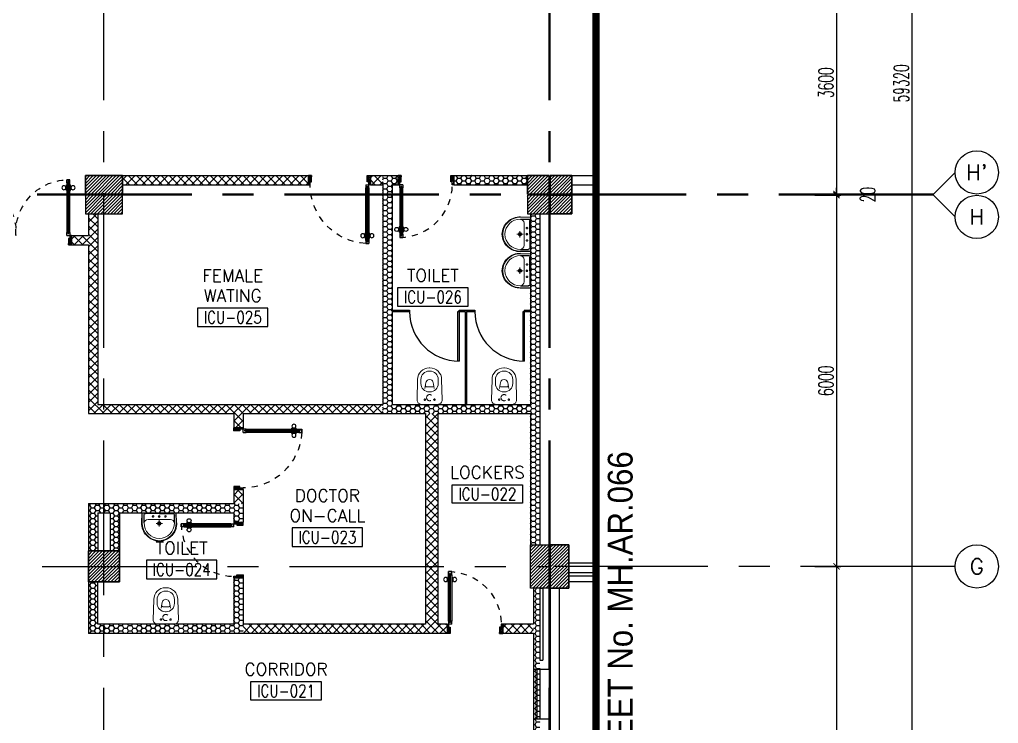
# Model space of a CAD drawing. Extents: x 275967.8 to 276060, y 57291.9 to 57371.4.
# Drawn here: x 276044.21 to 276060.05, y 57317.82 to 57329.2 of the extents above; entities that cross this region are included whole.
import ezdxf
from ezdxf.enums import TextEntityAlignment as Align

# ---------------------------------------------------------------- set-up
doc = ezdxf.new("R2010")
doc.units = 0
doc.header["$MEASUREMENT"] = 0
doc.header["$PDMODE"] = 34
for name, pattern in [('CENTER2', [1.125, 0.75, -0.125, 0.125, -0.125]), ('CENTERX2', [4, 2.5, -0.5, 0.5, -0.5]), ('DASHED', [0.75, 0.5, -0.25]), ('HIDDEN', [0.375, 0.25, -0.125]), ('HIDDEN2', [0.1875, 0.125, -0.0625])]:
    doc.linetypes.add(name, pattern=pattern)
doc.layers.get('0').update_dxf_attribs({"linetype": 'CONTINUOUS'})
doc.layers.get('DEFPOINTS').update_dxf_attribs({"linetype": 'CONTINUOUS'})
for name, color, linetype in [('AX-CR', 2, 'CONTINUOUS'), ('AX-DIM', 4, 'CONTINUOUS'), ('AX-TXT', 2, 'CONTINUOUS'), ('AXES', 11, 'CENTERX2'), ('COL', 5, 'CONTINUOUS'), ('DOOR', 7, 'CONTINUOUS'), ('ELEV', 2, 'CONTINUOUS'), ('FIX', 3, 'CONTINUOUS'), ('HAT', 8, 'CONTINUOUS'), ('INSUL', 4, 'CONTINUOUS'), ('PART', 9, 'CONTINUOUS'), ('RM-BOX', 4, 'CONTINUOUS'), ('RM-NAME', 2, 'CONTINUOUS'), ('RM-NO', 2, 'CONTINUOUS'), ('ROOF', 7, 'CONTINUOUS'), ('TXT1', 2, 'CONTINUOUS'), ('WALL', 2, 'CONTINUOUS'), ('WallType', 11, 'CONTINUOUS'), ('WallType2', 3, 'CONTINUOUS'), ('WIN', 3, 'CONTINUOUS')]:
    doc.layers.add(name, color=color, linetype=linetype)
doc.styles.add('ROMANS', font='ROMANS.shx', dxfattribs={"width": 0.6})
doc.styles.add('TTXT', font='swisse.ttf', dxfattribs={"width": 0.6})
doc.dimstyles.new('STANDARD in', dxfattribs={"dimtxt": 0.24, "dimasz": 0.1, "dimexe": 0.07, "dimexo": 0.05, "dimgap": 0.05, "dimtad": 1, "dimdec": 0, "dimlfac": 1000, "dimzin": 0, "dimdsep": 46, "dimtxsty": 'ROMANS', "dimblk": 'ARCHTICK', "dimcen": 0.05, "dimdle": 0.05, "dimclrd": 4, "dimclre": 4, "dimclrt": 2, "dimadec": 0, "dimazin": 0, "dimtfac": 1, "dimtdec": 0, "dimtmove": 2, "dimatfit": 3, "dimfxl": 0, "dimtolj": 1, "dimtzin": 0, "dimarcsym": 0})
pattern_1 = [(0, (0, 0), (0.075, 0.04330127), [0.05, -0.1]), (120, (0, 0), (-0.074999999836, 0.043301270284), [0.05, -0.1]), (60, (0, 0), (1.64e-10, 0.086602540284), [-0.1, 0.05])]
pattern_2 = [(45, (0, 0), (-0.066291260736, 0.066291260736), []), (135, (0, 0), (-0.066291260736, -0.066291260736), [])]
pattern_3 = [(0, (0, 0), (0.075, 0.04330127), [0.05, -0.1]), (120, (0, 0), (-0.074999999836, 0.043301270284), [0.05, -0.1]), (60, (0, 0), (1.64e-10, 0.086602540284), [-0.1, 0.05])]

# ---------------------------------------------------------------- blocks, each defined once
blk = doc.blocks.new('RM1')
at = {"layer": 'RM-BOX'}
blk.add_lwpolyline([(570, -200), (-570, -200), (-570, -500), (570, -500)], close=True, dxfattribs=at)
at = {"layer": 'RM-NAME', "style": 'ROMANS'}
for tag, p in [('ROOMNAME1', (0, 324)), ('ROOMNAME2', (0, 0))]:
    blk.add_attdef(tag, text='', height=200, dxfattribs=at).set_placement(p, align=Align.MIDDLE)
at = {"layer": 'RM-NO', "style": 'ROMANS', "width": 0.8}
blk.add_attdef('ROOMNO', text='', height=200, dxfattribs=at).set_placement((0, -350), align=Align.MIDDLE)
blk = doc.blocks.new('_ARCHTICK')
at = {"color": 0, "linetype": 'ByBlock', "const_width": 0.15}
blk.add_lwpolyline([(-0.5, -0.5), (0.5, 0.5)], dxfattribs=at)
blk = doc.blocks.new('*D152')
at = {"layer": 'AX-DIM', "color": 4, "lineweight": -2, "ltscale": 0.3}
for p, q in [((276058.645, 57357.883), (276058.645, 57298.463)), ((276056.803, 57357.833), (276058.715, 57357.833)), ((276054.365, 57298.513), (276058.715, 57298.513))]:
    blk.add_line(p, q, dxfattribs=at)
at = {"layer": 'DEFPOINTS', "color": 0, "ltscale": 0.3}
for p in [(276056.753, 57357.833), (276054.315, 57298.513), (276058.645, 57298.513)]:
    blk.add_point(p, dxfattribs=at)
at = {"layer": 'AX-DIM', "color": 4, "lineweight": -2, "ltscale": 0.3, "xscale": 0.1, "yscale": 0.1, "zscale": 0.1}
for p, rotation in [((276058.645, 57357.833), 90), ((276058.645, 57298.513), 270)]:
    blk.add_blockref('_ARCHTICK', p, dxfattribs=dict(at, rotation=rotation))
at = {"layer": 'AX-DIM', "color": 2, "ltscale": 0.3, "insert": (276058.475, 57328.173), "char_height": 0.24, "attachment_point": 5, "rotation": 90, "style": 'ROMANS'}
blk.add_mtext('\\A1;59320', dxfattribs=at)
blk = doc.blocks.new('*D146')
at = {"layer": 'AX-DIM', "color": 4, "lineweight": -2, "ltscale": 0.3}
for p, q in [((276057.075, 57320.363), (276057.495, 57320.363)), ((276057.425, 57320.413), (276057.425, 57313.113)), ((276057.075, 57313.163), (276057.495, 57313.163))]:
    blk.add_line(p, q, dxfattribs=at)
at = {"layer": 'DEFPOINTS', "color": 0, "ltscale": 0.3}
for p in [(276057.025, 57320.363), (276057.025, 57313.163), (276057.425, 57313.163)]:
    blk.add_point(p, dxfattribs=at)
at = {"layer": 'AX-DIM', "color": 4, "lineweight": -2, "ltscale": 0.3, "xscale": 0.1, "yscale": 0.1, "zscale": 0.1}
for p, rotation in [((276057.425, 57320.363), 90), ((276057.425, 57313.163), 270)]:
    blk.add_blockref('_ARCHTICK', p, dxfattribs=dict(at, rotation=rotation))
at = {"layer": 'AX-DIM', "color": 2, "ltscale": 0.3, "insert": (276057.255, 57316.763), "char_height": 0.24, "attachment_point": 5, "rotation": 90, "style": 'ROMANS'}
blk.add_mtext('\\A1;7200', dxfattribs=at)
blk = doc.blocks.new('AXR')
at = {"layer": 'AX-CR'}
blk.add_circle((350, 0), 350, dxfattribs=at)
at = {"layer": 'AX-TXT', "style": 'ROMANS'}
blk.add_attdef('AX', text='', height=250, dxfattribs=at).set_placement((350, 0), align=Align.MIDDLE)
blk = doc.blocks.new('*D143')
at = {"layer": 'AX-DIM', "color": 4, "lineweight": -2, "ltscale": 0.3}
for p, q in [((276057.425, 57330.033), (276057.425, 57326.333)), ((276057.075, 57329.983), (276057.495, 57329.983)), ((276057.075, 57326.383), (276057.495, 57326.383))]:
    blk.add_line(p, q, dxfattribs=at)
at = {"layer": 'DEFPOINTS', "color": 0, "ltscale": 0.3}
for p in [(276057.025, 57329.983), (276057.025, 57326.383), (276057.425, 57326.383)]:
    blk.add_point(p, dxfattribs=at)
at = {"layer": 'AX-DIM', "color": 4, "lineweight": -2, "ltscale": 0.3, "xscale": 0.1, "yscale": 0.1, "zscale": 0.1}
for p, rotation in [((276057.425, 57329.983), 90), ((276057.425, 57326.383), 270)]:
    blk.add_blockref('_ARCHTICK', p, dxfattribs=dict(at, rotation=rotation))
at = {"layer": 'AX-DIM', "color": 2, "ltscale": 0.3, "insert": (276057.255, 57328.183), "char_height": 0.24, "attachment_point": 5, "rotation": 90, "style": 'ROMANS'}
blk.add_mtext('\\A1;3600', dxfattribs=at)
blk = doc.blocks.new('*D142')
at = {"layer": 'AX-DIM', "color": 4, "lineweight": -2, "ltscale": 0.3}
for p, q in [((276057.076, 57326.383), (276057.496, 57326.383)), ((276057.076, 57326.363), (276057.496, 57326.363)), ((276057.426, 57326.383), (276057.426, 57326.483)), ((276057.426, 57326.383), (276057.426, 57326.363)), ((276057.426, 57326.363), (276057.426, 57326.263))]:
    blk.add_line(p, q, dxfattribs=at)
at = {"layer": 'DEFPOINTS', "color": 0, "ltscale": 0.3}
for p in [(276057.026, 57326.383), (276057.026, 57326.363), (276057.426, 57326.363)]:
    blk.add_point(p, dxfattribs=at)
at = {"layer": 'AX-DIM', "color": 4, "lineweight": -2, "ltscale": 0.3, "xscale": 0.1, "yscale": 0.1, "zscale": 0.1}
for p, rotation in [((276057.426, 57326.383), 270), ((276057.426, 57326.363), 90)]:
    blk.add_blockref('_ARCHTICK', p, dxfattribs=dict(at, rotation=rotation))
at = {"layer": 'AX-DIM', "color": 2, "ltscale": 0.3, "insert": (276057.931, 57326.373), "char_height": 0.24, "attachment_point": 5, "rotation": 90, "style": 'ROMANS'}
blk.add_mtext('\\A1;20', dxfattribs=at)
blk = doc.blocks.new('*D141')
at = {"layer": 'AX-DIM', "color": 4, "lineweight": -2, "ltscale": 0.3}
for p, q in [((276057.075, 57326.363), (276057.495, 57326.363)), ((276057.425, 57326.413), (276057.425, 57320.313)), ((276057.075, 57320.363), (276057.495, 57320.363))]:
    blk.add_line(p, q, dxfattribs=at)
at = {"layer": 'DEFPOINTS', "color": 0, "ltscale": 0.3}
for p in [(276057.025, 57326.363), (276057.025, 57320.363), (276057.425, 57320.363)]:
    blk.add_point(p, dxfattribs=at)
at = {"layer": 'AX-DIM', "color": 4, "lineweight": -2, "ltscale": 0.3, "xscale": 0.1, "yscale": 0.1, "zscale": 0.1}
for p, rotation in [((276057.425, 57326.363), 90), ((276057.425, 57320.363), 270)]:
    blk.add_blockref('_ARCHTICK', p, dxfattribs=dict(at, rotation=rotation))
at = {"layer": 'AX-DIM', "color": 2, "ltscale": 0.3, "insert": (276057.255, 57323.363), "char_height": 0.24, "attachment_point": 5, "rotation": 90, "style": 'ROMANS'}
blk.add_mtext('\\A1;6000', dxfattribs=at)
blk = doc.blocks.new('A$C272A55A0')
at = {"layer": 'DOOR', "color": 0, "linetype": 'ByBlock'}
for p, q in [((0, 900), (0, 1050)), ((50, 1050), (0, 1050)), ((25, 950), (50, 950)), ((25, 900), (25, 950)), ((50, 950), (50, 1050)), ((1750, 950), (1750, 1050)), ((1750, 1050), (1800, 1050)), ((1775, 950), (1750, 950)), ((1775, 900), (1775, 950)), ((1800, 1050), (1800, 900)), ((0, 900), (25, 900)), ((75, 900), (25, 900)), ((25, 850), (25, 900)), ((42, 850), (25, 850)), ((58, 870), (42, 870)), ((42, 870), (42, 850)), ((58, 850), (58, 870)), ((75, 850), (58, 850)), ((75, 900), (75, 850)), ((1725, 900), (1775, 900)), ((1725, 900), (1725, 850)), ((1725, 850), (1742, 850)), ((1742, 870), (1758, 870)), ((1742, 850), (1742, 870)), ((1758, 870), (1758, 850)), ((1758, 850), (1775, 850)), ((1800, 900), (1775, 900)), ((1775, 850), (1775, 900)), ((1718, 160), (1709, 160)), ((1709, 95), (1709, 160)), ((1725, 173), (1718, 173)), ((1718, 173), (1718, 83)), ((1718, 95), (1718, 160)), ((1775, 173), (1782, 173)), ((1782, 173), (1782, 83)), ((1782, 160), (1791, 160)), ((1782, 95), (1782, 160)), ((1791, 95), (1791, 160)), ((25, 50), (42, 50)), ((25, 50), (25, 0)), ((25, 0), (75, 0)), ((75, 0), (25, 0)), ((42, 50), (42, 30)), ((42, 30), (58, 30)), ((58, 50), (75, 50)), ((58, 50), (58, 30)), ((75, 50), (75, 0)), ((1718, 95), (1709, 95)), ((1725, 83), (1718, 83)), ((1742, 50), (1725, 50)), ((1725, 50), (1725, 0)), ((1775, 0), (1725, 0)), ((1725, 0), (1775, 0)), ((1742, 50), (1742, 30)), ((1758, 30), (1742, 30)), ((1775, 50), (1758, 50)), ((1758, 50), (1758, 30)), ((1775, 83), (1782, 83)), ((1775, 50), (1775, 0)), ((1782, 95), (1791, 95))]:
    blk.add_line(p, q, dxfattribs=at)
at = {"layer": 'DOOR', "color": 9, "linetype": 'ByBlock'}
for p, q in [((50, 1050), (0, 1010)), ((50, 1050), (0, 937)), ((50, 1050), (37, 950)), ((1750, 1050), (1800, 1010)), ((1750, 1050), (1800, 937)), ((1750, 1050), (1763, 950))]:
    blk.add_line(p, q, dxfattribs=at)
at = {"layer": 'DOOR', "linetype": 'ByBlock'}
for p, q in [((25, 850), (25, 50)), ((42, 850), (42, 50)), ((58, 850), (58, 50)), ((75, 50), (75, 850)), ((1725, 50), (1725, 850)), ((1742, 850), (1742, 50)), ((1758, 850), (1758, 50)), ((1775, 850), (1775, 50))]:
    blk.add_line(p, q, dxfattribs=at)
at = {"layer": 'DOOR', "color": 0, "linetype": 'ByBlock'}
for centre in [(1676, 128), (1824, 128)]:
    blk.add_circle(centre, 32.4, dxfattribs=at)
at = {"layer": 'DOOR', "color": 9, "linetype": 'ByBlock'}
for centre, radius, start, end in [((50, 1050), 54.4, 203.2074, 270), ((50, 1050), 74.4, 227.7764, 270), ((50, 1050), 94.4, 238.0182, 270), ((50, 1050), 34.4, 180, 270), ((50, 1050), 14.4, 180, 270), ((1750, 1050), 14.4, 270, 0), ((1750, 1050), 34.4, 270, 0), ((1750, 1050), 54.4, 270, 336.7926), ((1750, 1050), 74.4, 270, 312.2236), ((1750, 1050), 94.4, 270, 301.9818), ((50, 1050), 114, 244.0838, 257.3774), ((50, 1050), 134, 248.1598, 259.28), ((50, 1050), 154, 251.1053, 256.2858), ((1750, 1050), 114, 282.6226, 295.9162), ((1750, 1050), 134, 280.72, 291.8402), ((1750, 1050), 154, 283.7142, 288.8947)]:
    blk.add_arc(centre, radius, start, end, dxfattribs=at)
at = {"layer": 'DOOR', "linetype": 'HIDDEN', "ltscale": 0.5}
for centre, start, end in [((50, 851), 268.3174, 3.2965), ((1750, 851), 176.7035, 271.6826)]:
    blk.add_arc(centre, 851, start, end, dxfattribs=at)
at = {"layer": 'WALL', "linetype": 'ByBlock'}
blk.add_line((1800, 900), (1800, 1050), dxfattribs=at)
blk = doc.blocks.new('DOOR90')
at = {"layer": 'DOOR', "color": 0, "linetype": 'ByBlock'}
for p, q in [((-150, 0), (-150, -25)), ((-150, 0), (0, 0)), ((0, -50), (0, 0)), ((-1000, -25), (-1000, -75)), ((-1000, -75), (-1000, -25)), ((-950, -25), (-1000, -25)), ((-950, -75), (-1000, -75)), ((-970, -42), (-970, -58)), ((-950, -42), (-970, -42)), ((-950, -58), (-970, -58)), ((-950, -25), (-950, -42)), ((-950, -58), (-950, -75)), ((-918, -25), (-918, -18)), ((-828, -18), (-918, -18)), ((-918, -75), (-918, -82)), ((-828, -82), (-918, -82)), ((-905, -18), (-905, -9)), ((-905, -9), (-840, -9)), ((-905, -18), (-840, -18)), ((-905, -82), (-905, -91)), ((-905, -82), (-840, -82)), ((-905, -91), (-840, -91)), ((-840, -18), (-840, -9)), ((-840, -82), (-840, -91)), ((-828, -25), (-828, -18)), ((-828, -75), (-828, -82)), ((-200, -42), (-200, -25)), ((-200, -25), (-150, -25)), ((-180, -42), (-200, -42)), ((-200, -75), (-200, -58)), ((-200, -58), (-180, -58)), ((-150, -75), (-200, -75)), ((-180, -58), (-180, -42)), ((-150, -75), (-150, -25)), ((-150, -25), (-100, -25)), ((-100, -25), (-100, -50)), ((-100, -50), (0, -50)), ((-150, -900), (-150, -875)), ((-150, -875), (-100, -875)), ((0, -900), (-150, -900)), ((-150, -900), (0, -900)), ((-100, -850), (0, -850)), ((-100, -875), (-100, -850)), ((0, -850), (0, -900))]:
    blk.add_line(p, q, dxfattribs=at)
at = {"layer": 'DOOR', "color": 9, "linetype": 'ByBlock'}
for p, q in [((0, -50), (-114, 0)), ((0, -50), (-40, 0)), ((0, -50), (-100, -37)), ((0, -850), (-114, -900)), ((0, -850), (-100, -863)), ((0, -850), (-40, -900))]:
    blk.add_line(p, q, dxfattribs=at)
at = {"layer": 'DOOR', "linetype": 'ByBlock'}
for p, q in [((-200, -25), (-950, -25)), ((-200, -42), (-950, -42)), ((-200, -58), (-950, -58)), ((-950, -75), (-200, -75))]:
    blk.add_line(p, q, dxfattribs=at)
at = {"layer": 'DOOR', "color": 0, "linetype": 'ByBlock'}
for centre in [(-873, 24), (-873, -124)]:
    blk.add_circle(centre, 32.4, dxfattribs=at)
at = {"layer": 'DOOR', "color": 9, "linetype": 'ByBlock'}
for centre, radius, start, end in [((0, -50), 154, 161.1053, 166.2858), ((0, -50), 134, 158.1598, 169.28), ((0, -50), 94.4, 148.0182, 180), ((0, -50), 74.4, 137.7764, 180), ((0, -50), 114, 154.0838, 167.3774), ((0, -50), 54.4, 113.2074, 180), ((0, -50), 34.4, 90, 180), ((0, -50), 14.4, 90, 180), ((0, -850), 154, 193.7142, 198.8947), ((0, -850), 134, 190.72, 201.8402), ((0, -850), 94.4, 180, 211.9818), ((0, -850), 74.4, 180, 222.2236), ((0, -850), 54.4, 180, 246.7926), ((0, -850), 34.4, 180, 270), ((0, -850), 14.4, 180, 270)]:
    blk.add_arc(centre, radius, start, end, dxfattribs=at)
at = {"layer": 'DOOR', "linetype": 'HIDDEN', "ltscale": 0.5}
blk.add_arc((-150, -25), 850, 180, 270, dxfattribs=at)
blk = doc.blocks.new('*X34')
at = {"color": 0}
for p, q in [((215909, 139859), (216399, 140350)), ((215909, 139912), (216346, 140350)), ((215909, 139965), (216293, 140350)), ((215909, 140018), (216240, 140350)), ((215909, 140071), (216187, 140350)), ((215909, 140124), (216134, 140350)), ((215909, 140177), (216081, 140350)), ((215909, 140230), (216028, 140350)), ((215909, 140283), (215975, 140350)), ((215909, 140337), (215922, 140350)), ((215952, 139850), (216409, 140306)), ((216005, 139850), (216409, 140253)), ((216058, 139850), (216409, 140200)), ((216111, 139850), (216409, 140147)), ((216164, 139850), (216409, 140094)), ((216217, 139850), (216409, 140041)), ((216270, 139850), (216409, 139988)), ((216323, 139850), (216409, 139935)), ((216376, 139850), (216409, 139882))]:
    blk.add_line(p, q, dxfattribs=at)
blk = doc.blocks.new('COL50')
at = {"layer": 'COL'}
blk.add_lwpolyline([(-250, 250), (-250, -250), (250, -250), (250, 250)], close=True, dxfattribs=at)
blk = doc.blocks.new('C5')
at = {"layer": 'HAT', "linetype": 'ByBlock'}
h = blk.add_hatch(dxfattribs=at)
h.set_pattern_fill('ANSI31', color=256, scale=300, style=0)
h.set_pattern_definition([(45, (-223356.182, -51411.005), (-26.516504, 26.516504), [])])
h.paths.add_polyline_path([(300, 300), (0, 300), (0, 0), (300, 0)])
h.paths.add_polyline_path([(600, 300), (300, 300), (300, 0), (600, 0)])
at = {"layer": 'COL'}
blk.add_lwpolyline([(600, 300), (0, 300), (0, 0), (600, 0)], close=True, dxfattribs=at)
blk = doc.blocks.new('C7')
at = {"layer": 'HAT'}
h = blk.add_hatch(dxfattribs=at)
h.set_pattern_fill('ANSI31', color=256, scale=300, style=0)
h.set_pattern_definition([(45, (-248876.182, -51411.005), (-26.5165043, 26.5165043), [])])
h.paths.add_polyline_path([(350, 300), (250, 300), (0, 300), (0, 0), (350, 0)])
at = {"layer": 'COL'}
blk.add_lwpolyline([(0, 300), (0, 0), (350, 0), (350, 300)], close=True, dxfattribs=at)
blk = doc.blocks.new('C11')
at = {"layer": 'HAT'}
h = blk.add_hatch(dxfattribs=at)
h.set_pattern_fill('ANSI31', color=256, scale=300, style=0)
h.set_pattern_definition([(45, (-248556.182, -75061.005), (-26.5165043, 26.5165043), [])])
h.paths.add_polyline_path([(300, 700), (0, 700), (0, 350), (300, 350)])
h.paths.add_polyline_path([(300, 350), (0, 350), (0, 0), (300, 0)])
at = {"layer": 'COL'}
blk.add_lwpolyline([(300, 700), (300, 0), (0, 0), (0, 700)], close=True, dxfattribs=at)
blk = doc.blocks.new('C11D')
at = {"layer": 'COL', "linetype": 'ByBlock'}
for p in [(-320, 0), (0, 0)]:
    blk.add_blockref('C11', p, dxfattribs=at)
blk = doc.blocks.new('LAV1')
at = {"layer": 'FIX', "linetype": 'ByBlock', "ltscale": 0.3}
for p, q in [((-280, 210), (-275, 50)), ((-245, 210), (-245, 85)), ((245, 210), (245, 85)), ((280, 210), (275, 50)), ((0, 60), (-220, 60)), ((0, 60), (220, 60))]:
    blk.add_line(p, q, dxfattribs=at)
at = {"layer": 'FIX', "linetype": 'Continuous', "lineweight": 20}
for p, q in [((-275, 210), (-275, 50)), ((275, 210), (275, 50)), ((0, 50), (-275, 50)), ((0, 50), (-252, 50)), ((0, 155), (-181, 155)), ((0, 155), (181, 155)), ((0, 50), (252, 50)), ((0, 50), (275, 50))]:
    blk.add_line(p, q, dxfattribs=at)
at = {"layer": 'FIX', "linetype": 'DASHED', "lineweight": 20, "ltscale": 0.05}
for p, q in [((50, 220), (-50, 220)), ((0, 170), (0, 270)), ((0, 170), (0, 270))]:
    blk.add_line(p, q, dxfattribs=at)
at = {"layer": 'FIX', "lineweight": 20}
for p, q in [((16, 107), (-15, 107)), ((0, 92), (0, 123))]:
    blk.add_line(p, q, dxfattribs=at)
for centre, radius in [((0, 220), 29.5), ((0, 220), 22.5), ((0, 107), 15.5)]:
    blk.add_circle(centre, radius, dxfattribs=at)
at = {"layer": 'FIX', "linetype": 'HIDDEN', "lineweight": 20, "ltscale": 0.05}
for centre in [(-100, 107), (100, 107)]:
    blk.add_circle(centre, 12.4, dxfattribs=at)
at = {"layer": 'FIX', "linetype": 'ByBlock', "ltscale": 0.3}
for centre, radius, start, end in [((7, 220), 287, 91.3776, 182.0064), ((-7, 220), 287, 357.9936, 88.6224), ((-220, 85), 24.9, 179.7021, 269.9486), ((220, 85), 24.9, 270.0514, 0.2979)]:
    blk.add_arc(centre, radius, start, end, dxfattribs=at)
at = {"layer": 'FIX', "linetype": 'Continuous', "lineweight": 20}
for centre, radius, start, end in [((8, 217), 283, 91.6988, 181.351), ((-8, 217), 283, 358.649, 88.3012), ((8, 212), 253, 91.7328, 180.4884), ((-8, 212), 253, 359.5116, 88.2672), ((-179, 222), 66.9, 190.2006, 268.0786), ((179, 222), 66.9, 271.9214, 349.7994)]:
    blk.add_arc(centre, radius, start, end, dxfattribs=at)
blk = doc.blocks.new('WC1')
at = {"layer": 'FIX', "lineweight": 20}
for p, q in [((-210, 204), (-538, 194)), ((-727, 5), (-727, -5)), ((-674, 5), (-674, -5)), ((-534, 24), (-540, 0)), ((-540, 0), (-534, -24)), ((-475, 141), (-538, 141)), ((-395, 76), (-490, 60)), ((-339, 5), (-339, -5)), ((-538, -141), (-475, -141)), ((-490, -60), (-395, -76)), ((-538, -194), (-210, -204))]:
    blk.add_line(p, q, dxfattribs=at)
at = {"layer": 'FIX', "linetype": 'Continuous', "lineweight": 20}
blk.add_line((-420, -47), (-420, 45), dxfattribs=at)
at = {"layer": 'FIX', "lineweight": 20}
blk.add_lwpolyline([(-213, -204), (-210, -204, 0.414214), (-137, -131), (-137, 0), (-137, 131, 0.414214), (-210, 204)], format="xyb", dxfattribs=at)
at = {"layer": 'FIX', "linetype": 'HIDDEN2', "lineweight": 20, "ltscale": 0.3}
blk.add_circle((-245, 0), 49.8, dxfattribs=at)
at = {"layer": 'FIX', "linetype": 'HIDDEN', "lineweight": 20, "ltscale": 0.05}
for centre in [(-213, 78), (-213, -77)]:
    blk.add_circle(centre, 11.6, dxfattribs=at)
at = {"layer": 'FIX', "lineweight": 20}
for centre, radius, start, end in [((-538, 5), 189, 90, 180), ((-538, 5), 136, 90, 180), ((-473, -7), 68.2, 128.9242, 152.8468), ((-464, -18), 82, 108.496, 128.9242), ((-475, 5), 136, 360, 90), ((-538, -5), 189, 180, 270), ((-538, -5), 136, 180, 270), ((-473, 7), 68.2, 207.1532, 231.0758), ((-464, 18), 82, 231.0758, 251.504), ((-475, -5), 136, 270, 0)]:
    blk.add_arc(centre, radius, start, end, dxfattribs=at)
at = {"layer": 'FIX', "linetype": 'Continuous', "lineweight": 20}
for centre, start, end in [((-443, 46), 357.6662, 91.6121), ((-442, -46), 268.3879, 2.3338)]:
    blk.add_arc(centre, 22.3, start, end, dxfattribs=at)
blk = doc.blocks.new('DOOR-10')
at = {"layer": 'DOOR', "color": 0, "linetype": 'ByBlock'}
for p, q in [((-83, 1005), (-92, 1005)), ((-92, 1005), (-92, 940)), ((-76, 1018), (-83, 1018)), ((-83, 928), (-83, 1018)), ((-83, 1005), (-83, 940)), ((-26, 1100), (-76, 1100)), ((-76, 1100), (-26, 1100)), ((-76, 1050), (-76, 1100)), ((-59, 1050), (-76, 1050)), ((-43, 1070), (-59, 1070)), ((-59, 1050), (-59, 1070)), ((-43, 1050), (-43, 1070)), ((-26, 1050), (-43, 1050)), ((-26, 1050), (-26, 1100)), ((-26, 1018), (-18, 1018)), ((-18, 928), (-18, 1018)), ((-18, 1005), (-9, 1005)), ((-18, 1005), (-18, 940)), ((-9, 1005), (-9, 940)), ((-83, 940), (-92, 940)), ((-76, 928), (-83, 928)), ((-26, 928), (-18, 928)), ((-18, 940), (-9, 940)), ((-76, 200), (-59, 200)), ((-76, 150), (-76, 200)), ((-59, 200), (-59, 180)), ((-59, 180), (-43, 180)), ((-43, 200), (-26, 200)), ((-43, 180), (-43, 200)), ((-26, 200), (-26, 150)), ((-1001, 0), (-1001, 150)), ((-1001, 150), (-976, 150)), ((-1001, 150), (-1001, 0)), ((-951, 0), (-1001, 0)), ((-976, 150), (-976, 100)), ((-976, 100), (-951, 100)), ((-951, 100), (-951, 0)), ((-76, 150), (-26, 150)), ((-51, 100), (-51, 0)), ((-26, 100), (-51, 100)), ((-51, 0), (-1, 0)), ((-1, 150), (-26, 150)), ((-26, 150), (-26, 100))]:
    blk.add_line(p, q, dxfattribs=at)
at = {"layer": 'DOOR', "linetype": 'ByBlock'}
for p, q in [((-76, 1050), (-76, 200)), ((-59, 200), (-59, 1050)), ((-43, 200), (-43, 1050)), ((-26, 200), (-26, 1050))]:
    blk.add_line(p, q, dxfattribs=at)
at = {"layer": 'DOOR', "color": 9, "linetype": 'ByBlock'}
for p, q in [((-951, 0), (-1001, 114)), ((-951, 0), (-1001, 40)), ((-951, 0), (-964, 100)), ((-51, 0), (-1, 114)), ((-51, 0), (-37, 100)), ((-51, 0), (-1, 40)), ((-1, 0), (-1, 150))]:
    blk.add_line(p, q, dxfattribs=at)
at = {"layer": 'DOOR', "color": 0, "linetype": 'ByBlock'}
for centre in [(-124, 973), (23, 973)]:
    blk.add_circle(centre, 32.4, dxfattribs=at)
at = {"layer": 'DOOR', "linetype": 'HIDDEN', "ltscale": 0.5}
blk.add_arc((-23, 149), 952, 93.1482, 179.9482, dxfattribs=at)
at = {"layer": 'DOOR', "color": 9, "linetype": 'ByBlock'}
for centre, radius, start, end in [((-951, 0), 154, 103.7142, 108.8947), ((-951, 0), 134, 100.72, 111.8402), ((-951, 0), 94.4, 90, 121.9818), ((-951, 0), 74.4, 90, 132.2236), ((-951, 0), 54.4, 90, 156.7926), ((-951, 0), 34.4, 90, 180), ((-951, 0), 14.4, 90, 180), ((-51, 0), 94.4, 58.0182, 90), ((-51, 0), 74.4, 47.7764, 90), ((-51, 0), 54.4, 23.2074, 90), ((-51, 0), 34.4, 0, 90), ((-51, 0), 14.4, 0, 90), ((-51, 0), 134, 68.1598, 79.28), ((-51, 0), 114, 64.0838, 77.3774), ((-51, 0), 154, 71.1053, 76.2858)]:
    blk.add_arc(centre, radius, start, end, dxfattribs=at)

msp = doc.modelspace()

# ---------------------------------------------------------------- hatches: boundary and pattern name
at = {"layer": 'WallType', "linetype": 'ByBlock', "ltscale": 0.3}
h = msp.add_hatch(dxfattribs=at)
h.set_pattern_fill('ANSI37', color=256, scale=0.75, style=0)
h.set_pattern_definition(pattern_2)
h.paths.add_polyline_path([(276045.4755, 57326.0629), (276045.3255, 57326.0629), (276045.3255, 57325.7129), (276045.0505, 57325.7129), (276045.0505, 57325.5629), (276045.3255, 57325.5629), (276045.3255, 57322.8329), (276045.5755, 57322.8329), (276045.5755, 57322.9829), (276045.4755, 57322.9829)])
h.paths.add_polyline_path([(276043.2505, 57325.7129), (276042.9755, 57325.7129), (276042.9755, 57325.5629), (276043.2505, 57325.5629)])
h.paths.add_polyline_path([(276050.0855, 57322.9829), (276045.5755, 57322.9829), (276045.5755, 57322.8329), (276047.6755, 57322.8329), (276047.6755, 57322.6054), (276047.8255, 57322.6054), (276047.8255, 57322.8329), (276050.0855, 57322.8329)])
h.paths.add_polyline_path([(276048.8855, 57326.6829), (276045.8755, 57326.6829), (276045.8755, 57326.5329), (276048.8855, 57326.5329)])
h.paths.add_polyline_path([(276050.0855, 57326.6829), (276049.8855, 57326.6829), (276049.8855, 57326.5329), (276050.0855, 57326.5329)])
h = msp.add_hatch(dxfattribs=at)
h.set_pattern_fill('ANSI37', color=256, scale=0.75, style=0)
h.set_pattern_definition(pattern_2)
h.paths.add_polyline_path([(276050.9755, 57322.8329), (276050.7755, 57322.8329), (276050.7755, 57320.3629), (276050.9755, 57320.3629)])
h.paths.add_polyline_path([(276050.9755, 57320.3629), (276050.7755, 57320.3629), (276050.7755, 57319.4279), (276047.8255, 57319.4279), (276047.8255, 57319.2779), (276051.1255, 57319.2779), (276051.1255, 57319.4279), (276050.9755, 57319.4279)])
h = msp.add_hatch(dxfattribs=at)
h.set_pattern_fill('ANSI37', color=256, scale=0.75, style=0)
h.set_pattern_definition(pattern_2)
h.paths.add_polyline_path([(276047.8255, 57321.6054), (276047.6755, 57321.6054), (276047.6755, 57321.3779), (276047.8255, 57321.3779)])
h = msp.add_hatch(dxfattribs=at)
h.set_pattern_fill('ANSI37', color=256, scale=0.75, style=0)
h.set_pattern_definition(pattern_2)
h.paths.add_polyline_path([(276052.5255, 57319.4279), (276052.0255, 57319.4279), (276052.0255, 57319.2779), (276052.5255, 57319.2779)])
at = {"layer": 'WallType2', "linetype": 'ByBlock', "ltscale": 0.3}
h = msp.add_hatch(dxfattribs=at)
h.set_pattern_fill('HONEY', color=256, scale=0.4, style=0)
h.set_pattern_definition(pattern_1)
h.paths.add_polyline_path([(276052.6255, 57326.0629), (276052.4755, 57326.0629), (276052.4755, 57322.9829), (276050.2355, 57322.9829), (276050.2355, 57326.3629), (276050.0855, 57326.3629), (276050.0855, 57322.8329), (276050.9755, 57322.8329), (276052.6255, 57322.8329)])
h.paths.add_polyline_path([(276050.3355, 57326.6829), (276050.0855, 57326.6829), (276050.0855, 57326.3829), (276050.2355, 57326.3829), (276050.2355, 57326.5329), (276050.3355, 57326.5329)])
h.paths.add_polyline_path([(276052.4255, 57326.6829), (276051.2355, 57326.6829), (276051.2355, 57326.5329), (276052.4255, 57326.5329)])
h = msp.add_hatch(dxfattribs=at)
h.set_pattern_fill('HONEY', color=256, scale=0.4, style=0)
h.set_pattern_definition(pattern_1)
h.paths.add_polyline_path([(276052.6255, 57322.8329), (276052.4755, 57322.8329), (276052.4755, 57320.7129), (276052.6255, 57320.7129)])
h = msp.add_hatch(dxfattribs=at)
h.set_pattern_fill('HONEY', color=256, scale=0.4, style=0)
h.set_pattern_definition(pattern_1)
h.paths.add_polyline_path([(276047.8255, 57320.1779), (276047.6755, 57320.1779), (276047.6755, 57319.4279), (276045.5755, 57319.4279), (276045.5755, 57319.2779), (276047.8255, 57319.2779)])
h.paths.add_polyline_path([(276045.5755, 57319.4279), (276045.4755, 57319.4279), (276045.4755, 57320.1129), (276045.3255, 57320.1129), (276045.3255, 57319.2779), (276045.5755, 57319.2779)])
h.paths.add_polyline_path([(276045.4755, 57321.2279), (276045.5755, 57321.2279), (276045.5755, 57321.3779), (276045.3255, 57321.3779), (276045.3255, 57320.6129), (276045.4755, 57320.6129)])
h.paths.add_polyline_path([(276047.8255, 57321.3779), (276045.5755, 57321.3779), (276045.5755, 57321.2279), (276045.6755, 57321.2279), (276045.6755, 57320.6129), (276045.8255, 57320.6129), (276045.8255, 57321.2279), (276047.6755, 57321.2279), (276047.6755, 57321.0779), (276047.8255, 57321.0779)])
h = msp.add_hatch(dxfattribs=at)
h.set_pattern_fill('HONEY', color=256, scale=0.4, style=0)
h.set_pattern_definition(pattern_3)
h.paths.add_polyline_path([(276052.6255, 57318.6993), (276052.5255, 57318.6993), (276052.5255, 57317.8993), (276052.6255, 57317.8993)])
h.paths.add_polyline_path([(276052.6255, 57320.0129), (276052.5255, 57320.0129), (276052.5255, 57319.2779), (276052.5255, 57318.6993), (276052.6255, 57318.6993)])
h = msp.add_hatch(dxfattribs=at)
h.set_pattern_fill('HONEY', color=256, scale=0.4, style=0)
h.set_pattern_definition(pattern_3)
h.paths.add_polyline_path([(276052.6255, 57317.8993), (276052.5255, 57317.8993), (276052.5255, 57317.2779), (276052.5255, 57315.9405), (276052.6255, 57315.9405)])

# ---------------------------------------------------------------- linework, layer by layer
at = {"layer": 'AXES'}
for p, q in [((276052.7755, 57291.8986), (276052.7755, 57370.3613)), ((276052.7955, 57291.8986), (276052.7955, 57370.3613)), ((276045.5755, 57291.8986), (276045.5755, 57352.4829)), ((276058.9951, 57326.3829), (276059.3451, 57326.7329)), ((276058.9951, 57326.3829), (276041.9755, 57326.3829)), ((276058.9951, 57326.3629), (276041.9755, 57326.3629)), ((276058.9951, 57326.3629), (276059.3451, 57326.0129)), ((276036.5755, 57320.3629), (276052.7755, 57320.3629)), ((276059.3451, 57320.3629), (276052.5255, 57320.3629))]:
    msp.add_line(p, q, dxfattribs=at)
at = {"layer": 'ELEV', "linetype": 'CENTER2', "const_width": 0.12}
msp.add_lwpolyline([(276053.5351, 57296.8068), (276053.5351, 57360.645)], dxfattribs=at)
at = {"layer": 'INSUL'}
for p, q in [((276053.0955, 57320.2629), (276053.4947, 57320.2629)), ((276053.0955, 57320.2129), (276053.4947, 57320.2129)), ((276052.6255, 57320.0099), (276052.6255, 57318.8493)), ((276052.6285, 57320.0129), (276052.6725, 57320.0129)), ((276052.6755, 57320.0099), (276052.6755, 57318.8493)), ((276052.6255, 57318.8493), (276052.6755, 57318.8493))]:
    msp.add_line(p, q, dxfattribs=at)
for centre, start, end in [((276052.6285, 57320.0099), 90, 180), ((276052.6725, 57320.0099), 360, 90)]:
    msp.add_arc(centre, 0.003, start, end, dxfattribs=at)
at = {"layer": 'PART', "linetype": 'ByBlock'}
for p, q in [((276050.2355, 57324.5029), (276050.5205, 57324.5029)), ((276050.2355, 57324.4829), (276050.5205, 57324.4829)), ((276050.5205, 57324.5029), (276050.5205, 57324.4829)), ((276051.3005, 57323.6829), (276051.3005, 57324.4829)), ((276051.3005, 57324.4829), (276051.3205, 57324.4829)), ((276051.3205, 57324.5029), (276051.3205, 57324.4829)), ((276051.3205, 57324.5029), (276051.5755, 57324.5029)), ((276051.3205, 57324.4829), (276051.3205, 57324.5029)), ((276051.3205, 57324.4829), (276051.4205, 57324.4829)), ((276051.3205, 57324.4829), (276051.3205, 57323.6829)), ((276051.4205, 57324.4829), (276051.4205, 57322.9829)), ((276051.4405, 57324.4829), (276051.4405, 57322.9829)), ((276051.4405, 57324.4829), (276051.5755, 57324.4829)), ((276051.5755, 57324.5029), (276051.5755, 57324.4829)), ((276052.3555, 57323.6829), (276052.3555, 57324.4829)), ((276052.3555, 57324.4829), (276052.3755, 57324.4829)), ((276052.3555, 57324.4829), (276052.4755, 57324.4829)), ((276052.3755, 57324.5029), (276052.3755, 57324.4829)), ((276052.3755, 57324.5029), (276052.4755, 57324.5029)), ((276052.3755, 57324.4829), (276052.3755, 57323.6829)), ((276051.3205, 57323.6829), (276051.3005, 57323.6829)), ((276052.3755, 57323.6829), (276052.3555, 57323.6829))]:
    msp.add_line(p, q, dxfattribs=at)
for centre in [(276051.3205, 57324.4829), (276052.3755, 57324.4829)]:
    msp.add_arc(centre, 0.8, 180, 270, dxfattribs=at)
at = {"layer": 'ROOF'}
for p, q in [((276052.7955, 57320.1129), (276052.7955, 57308.4629)), ((276052.9455, 57308.5629), (276052.9455, 57320.0129))]:
    msp.add_line(p, q, dxfattribs=at)
at = {"layer": 'WALL', "linetype": 'ByBlock'}
for p, q in [((276045.8755, 57326.6829), (276048.8855, 57326.6829)), ((276048.8855, 57326.6829), (276048.8855, 57326.5329)), ((276049.8855, 57326.6829), (276049.8855, 57326.5329)), ((276049.8855, 57326.6829), (276050.3355, 57326.6829)), ((276050.3355, 57326.5329), (276050.3355, 57326.6829)), ((276051.2355, 57326.5329), (276051.2355, 57326.6829)), ((276051.2355, 57326.6829), (276052.4255, 57326.6829)), ((276045.8755, 57326.5329), (276048.8855, 57326.5329)), ((276049.8855, 57326.5329), (276050.0855, 57326.5329)), ((276050.0855, 57326.5329), (276050.0855, 57322.9829)), ((276050.2355, 57326.5329), (276050.3355, 57326.5329)), ((276050.2355, 57326.5329), (276050.3355, 57326.5329)), ((276050.2355, 57326.5329), (276050.2355, 57322.9829)), ((276051.2355, 57326.5329), (276052.4255, 57326.5329)), ((276051.2355, 57326.5329), (276052.4255, 57326.5329)), ((276052.7755, 57326.6329), (276052.7755, 57326.1129)), ((276045.3255, 57326.0629), (276045.3255, 57325.7129)), ((276045.4755, 57326.0629), (276045.4755, 57322.9829)), ((276052.4755, 57326.0629), (276052.4755, 57322.9829)), ((276052.6255, 57326.0629), (276052.6255, 57320.7129)), ((276045.0505, 57325.5629), (276045.0505, 57325.7129)), ((276045.3255, 57325.5629), (276045.3255, 57322.8329)), ((276045.4755, 57322.9829), (276050.0855, 57322.9829)), ((276050.2355, 57322.9829), (276052.4755, 57322.9829)), ((276045.3255, 57322.8329), (276047.6755, 57322.8329)), ((276047.6755, 57322.8329), (276047.6755, 57322.6054)), ((276047.8255, 57322.8329), (276047.8255, 57322.6054)), ((276047.8255, 57322.8329), (276050.7755, 57322.8329)), ((276050.7755, 57322.8329), (276050.7755, 57319.4279)), ((276050.9755, 57322.8329), (276050.9755, 57319.4279)), ((276050.9755, 57322.8329), (276052.4755, 57322.8329)), ((276052.4755, 57322.8329), (276052.4755, 57320.7129)), ((276047.8255, 57322.6054), (276047.6755, 57322.6054)), ((276047.8255, 57321.6054), (276047.6755, 57321.6054)), ((276047.6755, 57321.6054), (276047.6755, 57321.3779)), ((276047.8255, 57321.6054), (276047.8255, 57321.3779)), ((276045.3255, 57321.3779), (276045.3255, 57319.2779)), ((276045.3255, 57321.3779), (276047.6755, 57321.3779)), ((276047.8255, 57321.3779), (276047.8255, 57321.0779)), ((276045.4755, 57321.2279), (276045.4755, 57320.6129)), ((276045.4755, 57321.2279), (276045.6755, 57321.2279)), ((276045.6755, 57321.2279), (276045.6755, 57320.6129)), ((276045.8255, 57321.2279), (276047.6755, 57321.2279)), ((276045.8255, 57321.2279), (276045.8255, 57320.6129)), ((276047.6755, 57321.2279), (276047.6755, 57321.0779)), ((276047.6755, 57321.0779), (276047.8255, 57321.0779)), ((276045.4755, 57319.4279), (276045.4755, 57320.1129)), ((276047.6755, 57320.1779), (276047.8255, 57320.1779)), ((276047.6755, 57320.1779), (276047.6755, 57319.4279)), ((276047.8255, 57320.1779), (276047.8255, 57319.4279)), ((276052.7755, 57318.6993), (276052.7755, 57320.1129)), ((276052.5255, 57320.0129), (276052.5255, 57319.4279)), ((276047.6755, 57319.4279), (276045.4755, 57319.4279)), ((276050.7755, 57319.4279), (276047.8255, 57319.4279)), ((276051.1255, 57319.4279), (276050.9755, 57319.4279)), ((276051.1255, 57319.4279), (276051.1255, 57319.2779)), ((276052.5255, 57319.4279), (276052.0255, 57319.4279)), ((276052.0255, 57319.4279), (276052.0255, 57319.2779)), ((276051.1255, 57319.2779), (276045.3255, 57319.2779)), ((276052.5255, 57319.2779), (276052.0255, 57319.2779)), ((276052.5255, 57319.2779), (276052.5255, 57318.6993)), ((276052.5255, 57318.6993), (276052.7755, 57318.6993)), ((276052.5255, 57317.8993), (276052.7755, 57317.8993)), ((276052.5255, 57317.8993), (276052.5255, 57317.2779)), ((276052.7755, 57317.8993), (276052.7755, 57315.9405))]:
    msp.add_line(p, q, dxfattribs=at)
at = {"layer": 'WALL'}
for p, q in [((276053.1455, 57326.6829), (276053.4947, 57326.6829)), ((276053.1455, 57326.5329), (276053.4947, 57326.5329)), ((276045.0505, 57325.7129), (276045.3255, 57325.7129)), ((276045.0505, 57325.5629), (276045.3255, 57325.5629)), ((276053.4947, 57320.4129), (276053.0955, 57320.4129)), ((276053.4947, 57320.1117), (276053.0955, 57320.1117))]:
    msp.add_line(p, q, dxfattribs=at)
at = {"layer": 'WALL', "linetype": 'ByBlock', "ltscale": 0.3}
for points in [[(276045.2755, 57326.6829), (276045.8755, 57326.6829), (276045.8755, 57326.3829), (276045.2755, 57326.3829)], [(276052.4255, 57326.6829), (276052.7755, 57326.6829), (276052.7755, 57326.3829), (276052.4255, 57326.3829)], [(276052.7955, 57326.6829), (276053.1455, 57326.6829), (276053.1455, 57326.3829), (276052.7955, 57326.3829)], [(276045.8755, 57326.3629), (276045.2755, 57326.3629), (276045.2755, 57326.0629), (276045.8755, 57326.0629)], [(276052.4255, 57326.0629), (276052.7755, 57326.0629), (276052.7755, 57326.3629), (276052.4255, 57326.3629)], [(276052.7955, 57326.3629), (276053.1455, 57326.3629), (276053.1455, 57326.0629), (276052.7955, 57326.0629)], [(276052.4755, 57320.7129), (276052.7755, 57320.7129), (276052.7755, 57320.0129), (276052.4755, 57320.0129)], [(276053.0955, 57320.7129), (276052.7955, 57320.7129), (276052.7955, 57320.0129), (276053.0955, 57320.0129)], [(276045.8255, 57320.6129), (276045.3255, 57320.6129), (276045.3255, 57320.1129), (276045.8255, 57320.1129)]]:
    msp.add_lwpolyline(points, close=True, dxfattribs=at)
at = {"layer": 'WIN'}
for p, q in [((276052.5255, 57318.6993), (276052.5255, 57317.8993)), ((276052.5755, 57318.6993), (276052.5755, 57317.8993)), ((276052.6255, 57318.6993), (276052.6255, 57317.8993)), ((276052.7755, 57318.6993), (276052.7755, 57317.8993))]:
    msp.add_line(p, q, dxfattribs=at)

# ---------------------------------------------------------------- block references
at = {"layer": 'AXES', "xscale": 0.001, "yscale": 0.001, "zscale": 0.001}
for p, values in [((276059.3451, 57326.7329), {'AX': "H'"}), ((276059.3451, 57326.0129), {'AX': 'H'}), ((276059.3451, 57320.3629), {'AX': 'G'})]:
    msp.add_blockref('AXR', p, dxfattribs=at).add_auto_attribs(values)
at = {"layer": 'COL', "linetype": 'ByBlock', "xscale": 0.001, "yscale": 0.001, "zscale": 0.001}
for name, p in [('C5', (276045.2755, 57326.3829)), ('C7', (276052.4255, 57326.3829)), ('C7', (276052.7955, 57326.3829)), ('C5', (276045.2755, 57326.0629)), ('C7', (276052.4255, 57326.0629)), ('C7', (276052.7955, 57326.0629)), ('C11D', (276052.7955, 57320.0129))]:
    msp.add_blockref(name, p, dxfattribs=at)
at = {"layer": 'COL', "xscale": -0.001, "yscale": 0.001, "zscale": 0.001}
msp.add_blockref('COL50', (276045.5755, 57320.3629), dxfattribs=at)
at = {"layer": 'DOOR', "color": 0, "linetype": 'ByBlock', "ltscale": 0.3, "xscale": -0.001, "yscale": 0.001, "zscale": 0.001}
for p, rotation in [((276049.8862, 57326.6829), 180), ((276047.6755, 57322.6061), 270)]:
    msp.add_blockref('DOOR-10', p, dxfattribs=dict(at, rotation=rotation))
at = {"layer": 'DOOR', "color": 0, "linetype": 'ByBlock', "yscale": 0.001, "zscale": 0.001}
for name, p, xscale, rotation in [('DOOR90', (276050.3355, 57326.6829), 0.001, 90), ('A$C272A55A0', (276043.2505, 57326.6133), -0.001, 180), ('DOOR90', (276051.1255, 57319.2779), -0.001, 90)]:
    msp.add_blockref(name, p, dxfattribs=dict(at, xscale=xscale, rotation=rotation))
at = {"layer": 'DOOR', "color": 0, "linetype": 'ByBlock', "xscale": 0.001, "yscale": 0.001, "zscale": 0.001}
msp.add_blockref('DOOR90', (276047.8255, 57321.0779), dxfattribs=at)
at = {"layer": 'FIX', "xscale": -0.001, "yscale": 0.001, "zscale": 0.001}
for name, p, rotation in [('LAV1', (276052.5255, 57325.7327), 90), ('LAV1', (276052.5255, 57325.1437), 90), ('WC1', (276050.8434, 57322.8459), 90), ('WC1', (276052.0477, 57322.8459), 90), ('LAV1', (276046.4699, 57321.2779), 180), ('WC1', (276046.5755, 57319.2909), 90)]:
    msp.add_blockref(name, p, dxfattribs=dict(at, rotation=rotation))
at = {"layer": 'HAT', "xscale": 0.001, "yscale": 0.001, "zscale": 0.001}
msp.add_blockref('*X34', (275829.4169, 57180.2632), dxfattribs=at)
at = {"layer": 'RM-NAME', "xscale": 0.001, "yscale": 0.001, "zscale": 0.001}
for p, values in [((276047.6588, 57324.7405), {'ROOMNO': 'ICU-025', 'ROOMNAME2': 'WATING', 'ROOMNAME1': 'FEMALE'}), ((276050.8959, 57325.0689), {'ROOMNO': 'ICU-026', 'ROOMNAME2': 'TOILET'}), ((276049.1895, 57321.1846), {'ROOMNO': 'ICU-023', 'ROOMNAME2': 'ON-CALL', 'ROOMNAME1': 'DOCTOR'}), ((276046.8318, 57320.6621), {'ROOMNO': 'ICU-024', 'ROOMNAME2': 'TOILET'})]:
    msp.add_blockref('RM1', p, dxfattribs=at).add_auto_attribs(values)
at = {"layer": 'RM-NAME'}
ref = msp.add_blockref('RM1', (276051.7777, 57321.8832), dxfattribs=dict(at, xscale=-0.001, yscale=0.001, zscale=0.001))
ref.add_attrib('ROOMNO', 'ICU-022', dxfattribs={"layer": 'RM-NO', "height": 0.2, "style": 'ROMANS', "width": 0.8}).set_placement((276051.7777, 57321.5332), align=Align.MIDDLE)
ref.add_attrib('ROOMNAME2', 'LOCKERS', dxfattribs={"height": 0.2, "style": 'ROMANS'}).set_placement((276051.7777, 57321.8832), align=Align.MIDDLE)
ref = msp.add_blockref('RM1', (276048.5215, 57318.7004), dxfattribs=dict(at, xscale=-0.001, yscale=0.001, zscale=0.001))
ref.add_attrib('ROOMNO', 'ICU-021', dxfattribs={"layer": 'RM-NO', "height": 0.2, "style": 'ROMANS', "width": 0.8}).set_placement((276048.5215, 57318.3504), align=Align.MIDDLE)
ref.add_attrib('ROOMNAME2', 'CORRIDOR', dxfattribs={"height": 0.2, "style": 'ROMANS'}).set_placement((276048.5215, 57318.7004), align=Align.MIDDLE)

# ---------------------------------------------------------------- texts
at = {"layer": 'TXT1', "color": 6, "style": 'TTXT', "width": 0.9}
msp.add_text('MATCH LINE CONTINUATION SHEET No. MH.AR.066', height=0.401182, rotation=90, dxfattribs=at).set_placement((276054.1273, 57309.6977))

# ---------------------------------------------------------------- dimensions: what is measured, and where the dimension line sits
at = {"layer": 'AX-DIM'}
for base, p1, p2, picture, middle in [((276058.6451, 57298.5129), (276056.7529, 57357.8329), (276054.3153, 57298.5129), '*D152', (276058.4751, 57328.1729)), ((276057.4253, 57326.3829), (276057.0253, 57329.9829), (276057.0253, 57326.3829), '*D143', (276057.2553, 57328.1829)), ((276057.4262, 57326.3629), (276057.0262, 57326.3829), (276057.0262, 57326.3629), '*D142', (276057.9312, 57326.3729)), ((276057.4253, 57320.3629), (276057.0253, 57326.3629), (276057.0253, 57320.3629), '*D141', (276057.2553, 57323.3629)), ((276057.4253, 57313.1629), (276057.0253, 57320.3629), (276057.0253, 57313.1629), '*D146', (276057.2553, 57316.7629))]:
    dim = msp.add_linear_dim(base=base, p1=p1, p2=p2, angle=270, dimstyle='STANDARD in', dxfattribs=at)
    dim.commit()
    dim.dimension.update_dxf_attribs({"geometry": picture, "text_midpoint": middle})

doc.saveas('drawing.dxf')
